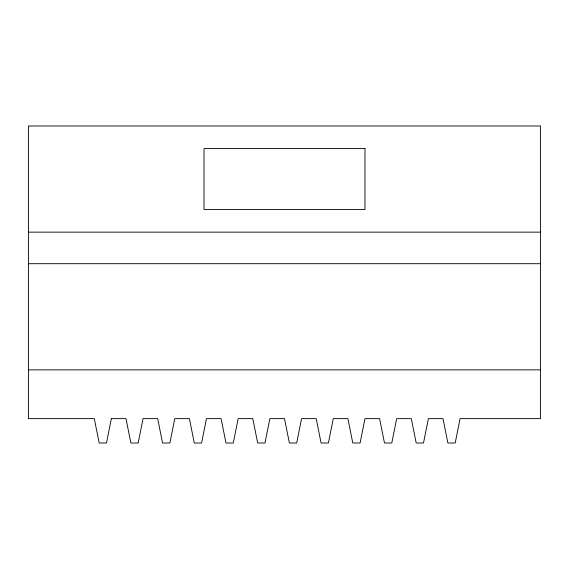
<?xml version="1.0" encoding="UTF-8"?>
<svg xmlns="http://www.w3.org/2000/svg" width="569" height="569" viewBox="0 0 569 569"><rect width="100%" height="100%" fill="white"/><g stroke="black" fill="none" stroke-linecap="round" stroke-linejoin="round"><path stroke-width="0.85" d="M28.45 232.145L540.55 232.145M28.45 263.703L540.55 263.703M28.45 369.85L540.55 369.85M111.36 418.62L106.481 443.009L99.17 443.009L94.29 418.62L28.45 418.62L28.45 125.991L540.55 125.991L540.55 418.62L460.079 418.62L455.2 443.009L447.881 443.009L443.009 418.62L428.379 418.62L423.5 443.009L416.181 443.009L411.309 418.62L396.671 418.62L391.799 443.009L384.48 443.009L379.601 418.62L364.971 418.62L360.099 443.009L352.78 443.009L347.901 418.62L333.27 418.62L328.391 443.009L321.08 443.009L316.2 418.62L301.57 418.62L296.691 443.009L289.379 443.009L284.5 418.62L269.87 418.62L264.99 443.009L257.679 443.009L252.8 418.62L238.169 418.62L233.29 443.009L225.971 443.009L221.099 418.62L206.469 418.62L201.59 443.009L194.271 443.009L189.399 418.62L174.761 418.62L169.889 443.009L162.57 443.009L157.691 418.62L143.061 418.62L138.189 443.009L130.87 443.009L125.991 418.62L111.36 418.62M364.971 148.587L204.029 148.587L204.029 209.548L364.971 209.548L364.971 148.587"/></g></svg>
